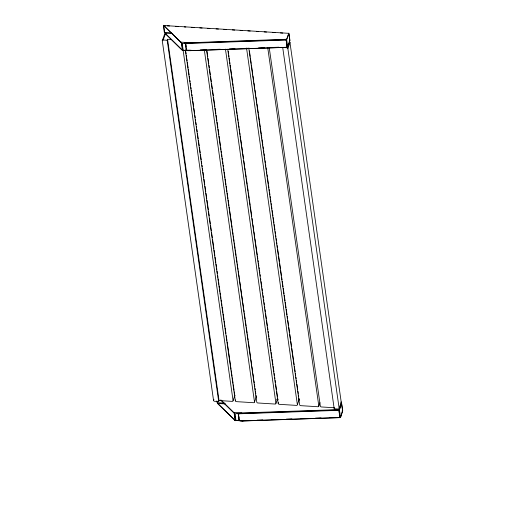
<?xml version="1.0" encoding="UTF-8"?>
<svg xmlns="http://www.w3.org/2000/svg" width="505" height="505" viewBox="0 0 505 505"><rect width="100%" height="100%" fill="white"/><g stroke="black" fill="none" stroke-linecap="round" stroke-linejoin="round"><path stroke-width="0.76" d="M171.574 32.825L164.624 32.389L163.715 25.843M182.355 49.85L181.44 43.304M182.728 50.083L182.595 50.443L182.103 50.165L164.826 33.229L164.251 32.03L163.475 25.25L181.238 42.458L181.813 43.664L182.728 50.083L184.357 50.513L190.24 50.677L287.673 47.306L289.939 40.242L288.847 33.09L286.587 39.68L187.001 43.121A1.565 1.199 7.1 0 0 185.625 44.383L186.269 49.528A1.565 1.199 7.1 0 0 187.986 50.683L287.105 47.255L286.146 39.478M221.133 400.124L234.023 412.768L234.598 413.974L235.38 420.753L217.895 403.861L217.131 402.681L216.834 400.913M183.163 50.115L182.248 43.657L185.303 42.912L286.531 39.276M186.137 46.422L185.733 43.531L189.154 43.051L186.44 42.881M235.033 413.999L236.99 413.361L241.882 412.957L339.316 409.587L341.632 403.4L342.725 410.552L340.465 417.616L243.025 420.987L235.986 420.495L235.033 413.999L234.598 413.974M185.581 44.711A1.565 1.199 7.1 0 1 186.957 43.455L187.001 43.121M186.269 49.528L185.625 44.383M187.986 50.683L188.03 50.349A1.565 1.199 7.1 0 1 186.313 49.2M339.96 417.016L340.465 417.048L339.436 409.82L338.931 409.789L339.89 417.566L240.778 420.987A1.565 1.199 7.1 0 1 239.054 419.838L238.41 414.687A1.565 1.199 7.1 0 1 239.787 413.431L339.373 409.991L341.595 403.918L342.586 410.906L340.465 417.616M287.105 47.255L286.12 39.699M238.366 415.022A1.565 1.199 7.1 0 1 239.742 413.765L239.787 413.431M239.054 419.838L238.41 414.687M339.89 417.566L338.905 410.003M171.416 39.516L167.553 39.276L219.056 400.553L218.703 401.544L214.669 401.292A1.042 0.77 19.6 0 1 213.546 400.427L162.275 40.754L164.39 34.801A1.042 0.656 -8.1 0 1 164.851 34.353M162.275 40.754A1.042 0.77 19.6 0 1 163.166 40.015L165.419 33.841M218.703 401.544L167.206 40.267L167.553 39.276M286.587 39.68L288.803 33.608L289.801 40.596L287.673 47.306M287.863 48.606A1.042 0.77 19.6 0 0 286.739 47.741L282.705 47.489L334.203 408.766L338.236 409.018A1.042 0.77 19.6 0 0 339.133 408.28L287.863 48.606L289.977 42.654A1.042 0.656 -8.1 0 0 289.681 42.054M213.546 400.427L213.899 399.436M219.056 400.553L232.167 401.374A1.042 0.77 19.6 0 0 233.064 400.629L234.825 395.674A1.042 0.656 -8.1 0 0 234.806 395.333M256.243 396.671A1.042 0.656 -8.1 0 1 256.262 397.012L254.501 401.974A1.042 0.77 19.6 0 1 253.605 402.712L236.454 401.639A1.042 0.77 19.6 0 1 235.33 400.774L235.627 399.947M206.501 49.465L256.767 402.113A1.042 0.77 19.6 0 0 257.891 402.977L275.042 404.05A1.042 0.77 19.6 0 0 275.932 403.312L277.7 398.35A1.042 0.656 -8.1 0 0 277.725 398.18M299.118 399.354A1.042 0.656 -8.1 0 1 299.137 399.695L297.369 404.65A1.042 0.77 19.6 0 1 296.479 405.395L279.328 404.322A1.042 0.77 19.6 0 1 278.204 403.457L278.501 402.63M248.814 48.246L299.642 404.795A1.042 0.77 19.6 0 0 300.765 405.66L317.91 406.733A1.042 0.77 19.6 0 0 318.807 405.995L319.981 402.687M334.203 408.766L334.556 407.775L321.445 406.954A1.042 0.77 19.6 0 1 320.322 406.089L269.272 47.975M339.133 408.28L341.247 402.327L289.977 42.654A1.042 0.77 19.6 0 0 289.119 41.833M186.957 43.455L286.076 40.028M188.03 50.349L191.18 50.241M200.397 49.919L205.895 49.73M214.543 49.433L220.281 49.231M229.472 48.916L234.97 48.726M243.883 48.417L249.388 48.227M258.547 47.912L264.336 47.71M273.476 47.394L278.975 47.205M239.742 413.765L338.861 410.338M242.387 420.602L247.898 420.412M257.114 420.097L262.84 419.895M272.043 419.579L277.005 419.409M286.442 419.081L291.947 418.891M301.113 418.576L306.617 418.38M315.549 418.077L321.054 417.881M329.708 417.584L335.692 417.376M190.183 50.273L187.702 50.241M163.961 25.528L288.652 33.324M167.218 25.85L169.541 25.995M175.746 26.38L178.076 26.525M184.281 26.916L185.834 27.011M191.262 27.352L194.362 27.548M199.797 27.889L202.12 28.034M207.549 28.368L209.878 28.514M216.083 28.905L218.412 29.05M223.841 29.391L226.171 29.536M232.376 29.921L234.699 30.066M240.127 30.407L242.457 30.552M247.886 30.893L250.215 31.039M256.42 31.424L258.749 31.575M264.178 31.91L266.501 32.055M272.706 32.446L275.036 32.591M280.464 32.932L282.794 33.078M163.708 25.97L165.255 26.064M288.399 34.113C288.658 33.583 289.308 34.283 288.614 34.258M289.561 39.725L289.428 41.334M172.748 33.633L165.047 33.153L182.046 49.768M166.713 34.151L165.286 34.062A1.042 0.77 19.6 0 0 164.39 34.801M287.175 46.706L287.68 46.738L286.651 39.51M163.166 40.015L167.206 40.267M180.96 42.136L189.091 42.647M184.3 43.48L185.726 43.569M181.813 43.664L182.248 43.689M185.215 49.907L186.907 50.134M183.46 50.254L190.24 50.677M276.784 399.588L278.324 399.682M341.184 404.417L341.569 404.17L341.569 404.574M342.346 410.035L342.213 411.644M217.207 401.273L217.409 402.7L224.365 403.135M225.533 403.943L217.838 403.463L234.964 420.179M233.746 412.446L241.882 412.957M240.582 413.273L241.939 413.355L237.085 413.791M238 420.21L240.487 420.551M235.513 420.394L235.949 420.425M234.888 420.476L237.602 420.646M241.668 420.899L243.025 420.987M164.018 25.925L181.156 42.704M220.641 399.985L233.802 412.85M186.642 49.995L186.44 48.568M234.181 413.437L235.147 420.034M339.316 409.587L339.373 409.991M267.757 47.88L318.807 405.995M249.419 50.923L250.196 56.371M250.417 57.93L251.193 63.378M251.414 64.937L252.746 74.279M252.967 75.832L253.744 81.28M253.964 82.839L254.747 88.287M254.968 89.846L255.745 95.294M255.966 96.853L256.3 99.188M256.407 99.965L256.742 102.3M256.963 103.86L258.295 113.202M258.516 114.761L259.292 120.209M259.513 121.768L260.296 127.216M260.517 128.775L261.293 134.223M261.514 135.776L261.849 138.111M262.07 139.67L262.846 145.118M263.067 146.677L263.402 149.013M263.623 150.572L263.844 152.125M264.065 153.684L264.399 156.02M264.62 157.579L264.841 159.132M265.062 160.691L265.396 163.027M265.617 164.586L265.845 166.139M266.066 167.698L266.394 170.034M266.621 171.593L266.842 173.146M267.063 174.705L267.397 177.04M267.618 178.6L268.395 184.047M268.616 185.6L268.95 187.936M269.171 189.495L269.392 191.054M269.613 192.607L269.948 194.943M270.169 196.502L270.39 198.061M270.611 199.614L270.945 201.95M271.166 203.509L271.393 205.068M271.614 206.621L271.942 208.956M272.17 210.516L272.946 215.963M273.167 217.522L273.502 219.858M273.609 220.634L273.944 222.97M274.164 224.529L274.941 229.977M275.162 231.536L275.496 233.872M275.717 235.425L275.938 236.984M276.159 238.543L276.494 240.879M276.715 242.432L276.942 243.991M277.163 245.55L277.491 247.886M277.718 249.438L278.495 254.892M278.716 256.445L279.492 261.899M279.713 263.452L280.49 268.906M280.711 270.459L281.487 275.913M281.708 277.466L282.043 279.802M282.263 281.361L283.04 286.808M283.267 288.368L284.044 293.815M284.264 295.375L285.041 300.822M285.262 302.381L286.038 307.829M286.259 309.388L287.036 314.836M287.257 316.395L287.591 318.731M287.812 320.284L288.589 325.738M288.816 327.291L289.592 332.738M289.813 334.297L290.59 339.745M290.811 341.304L291.587 346.752M291.808 348.311L294.137 364.66M294.364 366.22L295.141 371.667M295.362 373.227L295.696 375.562M295.917 377.115L296.138 378.674M296.359 380.227L296.694 382.563M296.915 384.122L297.691 389.57M297.912 391.129L298.247 393.464M298.468 395.024L298.689 396.577M298.909 398.136L299.137 399.695A1.042 0.77 19.6 0 1 299.055 400.086M246.547 48.101L297.369 404.65M228.203 51.138L228.538 53.473M228.759 55.032L228.98 56.585M229.201 58.144L229.535 60.48M229.756 62.039L229.977 63.592M230.204 65.151L230.532 67.487M230.753 69.046L231.53 74.494M231.757 76.053L232.534 81.501M232.755 83.054L233.089 85.389M233.31 86.948L233.531 88.508M233.752 90.06L234.086 92.396M234.307 93.955L234.528 95.514M234.749 97.067L234.97 98.627M235.305 100.962L235.526 102.521M235.753 104.074L236.081 106.41M236.302 107.969L237.079 113.417M237.306 114.976L238.082 120.424M238.303 121.983L238.638 124.318M238.859 125.878L239.08 127.43M239.301 128.99L239.635 131.325M239.856 132.878L240.077 134.437M240.298 135.996L240.632 138.332M240.853 139.885L241.63 145.339M241.851 146.892L242.627 152.346M242.855 153.899L243.517 158.57M243.852 160.906L244.628 166.36M244.849 167.912L245.184 170.248M245.405 171.807L246.181 177.255M246.402 178.814L247.179 184.262M247.399 185.821L248.176 191.269M248.403 192.828L249.18 198.276M249.401 199.835L250.177 205.282M250.398 206.842L251.73 216.184M252.064 218.52L252.727 223.191M252.948 224.744L253.725 230.192M253.952 231.751L254.728 237.198M254.949 238.758L257.279 255.107M257.5 256.666L257.834 259.002M258.055 260.555L258.276 262.114M258.497 263.673L258.831 266.009M259.052 267.562L259.273 269.121M259.501 270.68L259.829 273.016M260.056 274.568L260.277 276.128M260.605 278.463L260.832 280.016M261.053 281.575L261.83 287.023M262.051 288.582L262.385 290.918M262.606 292.477L262.827 294.03M263.048 295.589L263.383 297.925M263.604 299.484L263.825 301.037M264.046 302.596L264.38 304.932M264.601 306.491L264.822 308.044M265.049 309.603L265.377 311.939M265.605 313.498L266.381 318.945M266.602 320.505L267.379 325.952M267.599 327.505L267.934 329.841M268.155 331.4L268.376 332.959M268.597 334.512L268.931 336.848M269.152 338.407L269.373 339.966M269.594 341.519L269.929 343.855M270.15 345.414L270.371 346.973M270.598 348.526L270.926 350.861M271.153 352.421L271.93 357.868M272.151 359.427L272.927 364.875M273.148 366.434L273.925 371.882M274.146 373.441L274.48 375.777M274.701 377.33L274.922 378.889M275.143 380.448L275.477 382.784M275.698 384.337L276.475 389.791M276.702 391.343L277.479 396.797M227.711 49.244L278.204 403.457M225.445 49.105L275.932 403.312M206.987 51.352L207.77 56.806M207.991 58.359L208.767 63.813M208.988 65.366L209.323 67.702M209.543 69.261L210.32 74.708M210.541 76.268L211.317 81.715M211.538 83.274L212.315 88.722M212.536 90.281L213.318 95.729M213.539 97.288L214.871 106.631M215.092 108.184L215.869 113.638M216.089 115.19L216.866 120.644M217.087 122.197L217.863 127.645M218.084 129.204L218.867 134.652M219.088 136.211L220.42 145.554M220.641 147.113L220.975 149.448M221.196 151.001L221.417 152.56M221.638 154.12L221.973 156.455M222.194 158.008L222.415 159.567M222.636 161.127L222.97 163.462M223.191 165.015L223.412 166.574M223.633 168.133L223.968 170.469M224.188 172.022L224.965 177.47M225.192 179.029L225.52 181.364M225.741 182.924L225.969 184.476M226.189 186.036L226.524 188.371M226.745 189.93L226.966 191.483M227.187 193.043L227.521 195.378M227.742 196.937L227.963 198.49M228.184 200.049L228.519 202.385M228.74 203.944L228.961 205.497M229.182 207.056L229.516 209.392M229.737 210.951L230.514 216.399M230.741 217.958L231.517 223.406M231.738 224.959L232.073 227.294M232.294 228.853L232.515 230.413M232.736 231.965L233.07 234.301M233.291 235.86L233.512 237.419M233.733 238.972L234.067 241.308M234.288 242.867L235.065 248.315M235.286 249.874L236.062 255.322M236.289 256.881L237.066 262.329M237.287 263.888L237.621 266.223M237.842 267.783L238.063 269.335M238.284 270.895L238.619 273.23M238.84 274.783L239.174 277.119M239.282 277.901L239.616 280.237M239.837 281.79L240.614 287.244M240.834 288.797L241.611 294.251M241.838 295.804L242.615 301.258M242.836 302.811L243.612 308.265M243.833 309.817L244.167 312.153M244.388 313.712L245.165 319.16M245.386 320.719L246.162 326.167M246.383 327.726L247.16 333.174M247.387 334.733L247.715 337.069M247.829 337.845L248.163 340.181M248.384 341.74L250.714 358.089M250.934 359.642L251.711 365.096M251.932 366.649L252.708 372.103M252.936 373.656L253.712 379.103M253.933 380.663L254.267 382.998M254.488 384.558L254.817 386.893M255.044 388.446L255.265 390.005M255.486 391.564L255.82 393.9M256.041 395.453L256.262 397.012A1.042 0.77 19.6 0 1 256.186 397.403M204.342 50.102L254.501 401.974M238.821 416.019L239.124 418.159M185.777 51.573L186.111 53.909M186.332 55.462L186.553 57.021M186.774 58.58L187.109 60.916M187.33 62.468L188.106 67.922M188.327 69.475L189.104 74.923M189.325 76.482L189.659 78.818M189.88 80.377L190.101 81.93M190.328 83.489L190.656 85.825M190.877 87.384L191.105 88.937M191.326 90.496L191.66 92.832M191.881 94.391L192.102 95.944M192.323 97.503L192.657 99.838M192.878 101.398L193.655 106.845M193.876 108.405L194.652 113.852M194.873 115.411L195.208 117.747M195.429 119.3L195.65 120.859M195.877 122.412L196.205 124.748M196.426 126.307L196.653 127.866M196.874 129.419L197.209 131.755M197.43 133.314L198.206 138.761M198.427 140.321L199.204 145.768M199.424 147.327L200.201 152.775M200.422 154.334L201.198 159.782M201.426 161.341L201.754 163.677M201.975 165.236L202.202 166.789M202.423 168.348L202.757 170.684M202.978 172.237L203.755 177.691M203.976 179.243L204.752 184.697M204.973 186.25L205.75 191.704M205.971 193.257L206.747 198.711M206.974 200.264L208.306 209.607M208.527 211.166L209.19 215.837M209.524 218.173L210.301 223.62M210.522 225.18L211.298 230.627M211.519 232.186L212.296 237.634M212.523 239.193L213.855 248.536M214.076 250.089L214.852 255.543M215.073 257.095L215.85 262.55M216.071 264.102L216.405 266.438M216.626 267.997L216.847 269.556M217.068 271.109L217.402 273.445M217.737 275.78L217.958 277.34M218.179 278.893L218.4 280.452M218.621 282.011L218.955 284.347M219.176 285.899L219.404 287.459M219.625 289.018L219.953 291.353M220.18 292.906L220.401 294.466M220.622 296.025L220.956 298.36M221.177 299.913L221.398 301.472M221.619 303.032L221.954 305.367M222.175 306.92L222.951 312.374M223.172 313.927L223.949 319.381M224.169 320.934L224.504 323.269M224.725 324.829L224.952 326.381M225.173 327.941L225.501 330.276M225.729 331.835L225.95 333.388M226.284 335.724L226.505 337.283M226.726 338.842L226.947 340.395M227.168 341.954L227.502 344.29M227.723 345.849L228.5 351.297M228.721 352.856L229.497 358.304M229.718 359.863L230.501 365.311M230.722 366.87L231.05 369.205M231.277 370.758L231.498 372.318M231.719 373.87L232.054 376.206M232.275 377.765L233.051 383.213M233.272 384.772L234.049 390.22M234.269 391.779L234.825 395.674A1.042 0.77 19.6 0 1 234.749 396.065M185.398 50.468L235.33 400.774M183.126 50.323L233.064 400.629M277.7 398.35A1.042 0.77 19.6 0 1 277.062 399.083M340.61 403.053A1.042 0.77 19.6 0 0 341.247 402.327A1.042 0.656 -8.1 0 0 341.121 401.841M234.61 396.223A1.042 0.77 19.6 0 1 234.187 396.4M240.816 420.659A1.565 1.199 7.1 0 1 239.193 419.819"/></g></svg>
